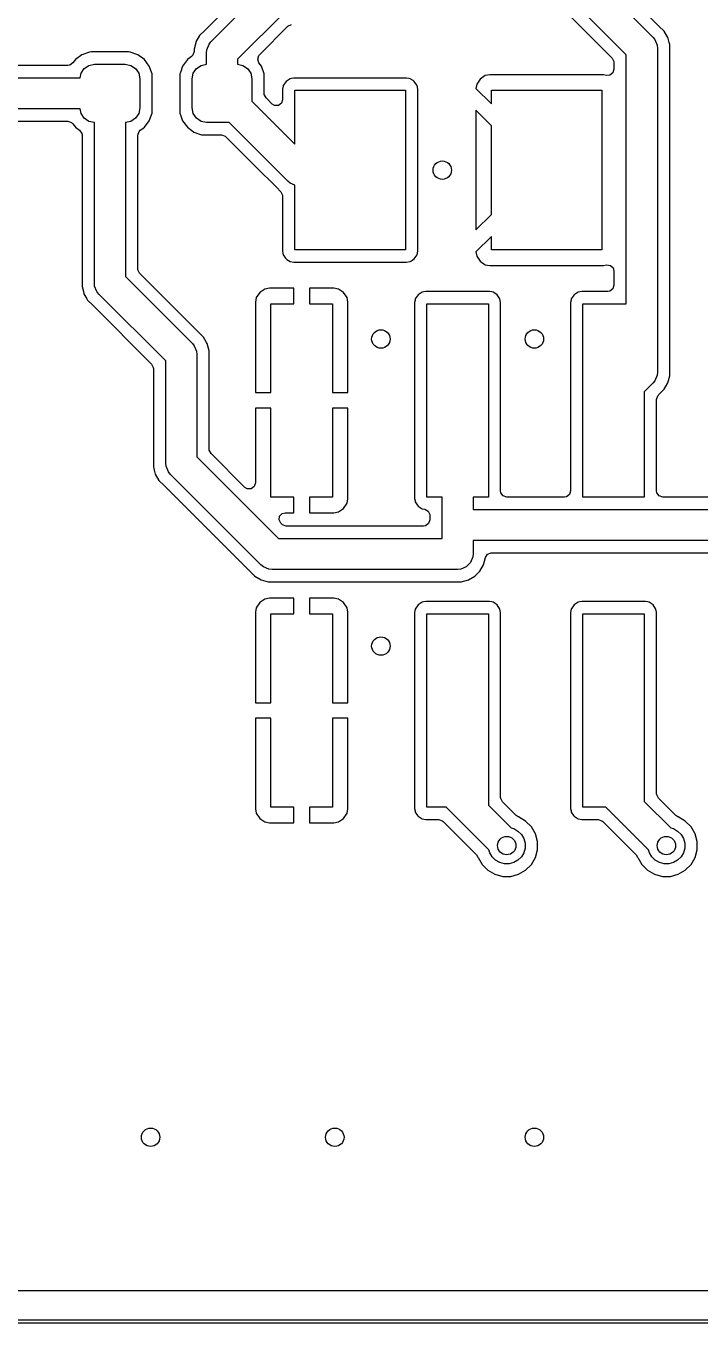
# Model space of a CAD drawing. Header units: inches. Extents: x 0.47 to 2.28, y -2.25 to -0.47.
# Drawn here: x 0.904 to 1.337, y -2.245 to -1.413 of the extents above; entities that cross this region are included whole.
import ezdxf

# ---------------------------------------------------------------- set-up
doc = ezdxf.new("R2010")
doc.units = ezdxf.units.IN
doc.header["$MEASUREMENT"] = 0
doc.layers.add('F.Cu', color=13, linetype='CONTINUOUS', true_color=0xc83434)

msp = doc.modelspace()

# ---------------------------------------------------------------- linework, layer by layer
at = {"layer": 'F.Cu', "linetype": 'CONTINUOUS'}
for p, q in [((1.18179, -1.29623), (1.30628, -1.42072)), ((1.28921, -1.43194), (1.16182, -1.30455)), ((1.3102, -1.41348), (1.24359, -1.34687)), ((1.20234, -1.35623), (1.28016, -1.43405)), ((1.03264, -1.40268), (1.01903, -1.41629)), ((1.02295, -1.42354), (1.04688, -1.39961)), ((1.07021, -1.40457), (1.04002, -1.43475)), ((1.05405, -1.43188), (1.07232, -1.41362)), ((1.07232, -1.41362), (1.07449, -1.41251)), ((1.31353, -1.41681), (1.3102, -1.41348)), ((1.3102, -1.41348), (1.3102, -1.41348)), ((1.0157, -1.41962), (1.01335, -1.4237)), ((1.01903, -1.41629), (1.0157, -1.41962)), ((1.0157, -1.41962), (1.0157, -1.41962)), ((1.01903, -1.41629), (1.01903, -1.41629)), ((1.30628, -1.42072), (1.30753, -1.42224)), ((1.31589, -1.42089), (1.31353, -1.41681)), ((1.31353, -1.41681), (1.31353, -1.41681)), ((1.31602, -1.42139), (1.31589, -1.42089)), ((1.31675, -1.42411), (1.31602, -1.42139)), ((1.31602, -1.42139), (1.31602, -1.42139)), ((0.94508, -1.43021), (0.94018, -1.43192)), ((0.94528, -1.43019), (0.94508, -1.43021)), ((0.94625, -1.4301), (0.94528, -1.43019)), ((0.97009, -1.4301), (0.94625, -1.4301)), ((0.97125, -1.43021), (0.97009, -1.4301)), ((0.97616, -1.43192), (0.97125, -1.43021)), ((1.01213, -1.42986), (1.01137, -1.43218)), ((1.01321, -1.4242), (1.01213, -1.42825)), ((1.01213, -1.42825), (1.01213, -1.42986)), ((1.01335, -1.4237), (1.01321, -1.4242)), ((1.01321, -1.4242), (1.01321, -1.4242)), ((1.02002, -1.43061), (1.02021, -1.42866)), ((1.02021, -1.42866), (1.02171, -1.42505)), ((1.02171, -1.42505), (1.02295, -1.42354)), ((1.02171, -1.42505), (1.02171, -1.42505)), ((1.30753, -1.42224), (1.30753, -1.42224)), ((1.30753, -1.42224), (1.30902, -1.42584)), ((1.30902, -1.42584), (1.30921, -1.4278)), ((1.30921, -1.4278), (1.30921, -1.63543)), ((1.31711, -1.42544), (1.31675, -1.42411)), ((1.31711, -1.43047), (1.31711, -1.42544)), ((1.31711, -1.42544), (1.31711, -1.42544)), ((0.9324, -1.43862), (0.93121, -1.4388)), ((0.93438, -1.4372), (0.9324, -1.43862)), ((0.936, -1.43501), (0.93438, -1.4372)), ((0.94018, -1.43192), (0.936, -1.43501)), ((0.936, -1.43501), (0.936, -1.43501)), ((0.94018, -1.43192), (0.94018, -1.43192)), ((0.94172, -1.44073), (0.94475, -1.4387)), ((0.94475, -1.4387), (0.94833, -1.43799)), ((0.94833, -1.43799), (0.96801, -1.43799)), ((0.96801, -1.43799), (0.97159, -1.4387)), ((0.97159, -1.4387), (0.97462, -1.44073)), ((0.98034, -1.43501), (0.97616, -1.43192)), ((0.97616, -1.43192), (0.97616, -1.43192)), ((0.98343, -1.43919), (0.98034, -1.43501)), ((0.98034, -1.43501), (0.98034, -1.43501)), ((1.00785, -1.43501), (1.00476, -1.43919)), ((1.01052, -1.43303), (1.00785, -1.43501)), ((1.00785, -1.43501), (1.00785, -1.43501)), ((1.01137, -1.43218), (1.01052, -1.43303)), ((1.01357, -1.44073), (1.0166, -1.4387)), ((1.0166, -1.4387), (1.02002, -1.43802)), ((1.02002, -1.43802), (1.02002, -1.43061)), ((1.04002, -1.43475), (1.04002, -1.43802)), ((1.04002, -1.43802), (1.04344, -1.4387)), ((1.04344, -1.4387), (1.04647, -1.44073)), ((1.0529, -1.4347), (1.05363, -1.43238)), ((1.05367, -1.43701), (1.0529, -1.4347)), ((1.05363, -1.43238), (1.05405, -1.43188)), ((1.05528, -1.43919), (1.05367, -1.43701)), ((1.28016, -1.43405), (1.28127, -1.43622)), ((1.28127, -1.43622), (1.28132, -1.43684)), ((1.28132, -1.43684), (1.28132, -1.44125)), ((1.28921, -1.59154), (1.28921, -1.43194)), ((1.31711, -1.59055), (1.31711, -1.43047)), ((1.31711, -1.43047), (1.31711, -1.43047)), ((0.8506, -1.44669), (0.93911, -1.44669)), ((0.93121, -1.4388), (0.8555, -1.4388)), ((0.93911, -1.44669), (0.93969, -1.44376)), ((0.93969, -1.44376), (0.94172, -1.44073)), ((0.97462, -1.44073), (0.97665, -1.44376)), ((0.97665, -1.44376), (0.97736, -1.44734)), ((0.98515, -1.4441), (0.98343, -1.43919)), ((0.98343, -1.43919), (0.98343, -1.43919)), ((0.98526, -1.44527), (0.98515, -1.4441)), ((0.98526, -1.46812), (0.98526, -1.44527)), ((1.00304, -1.4441), (1.00293, -1.44527)), ((1.00293, -1.44527), (1.00293, -1.46812)), ((1.00331, -1.44334), (1.00304, -1.4441)), ((1.00476, -1.43919), (1.00331, -1.44334)), ((1.00476, -1.43919), (1.00476, -1.43919)), ((1.01083, -1.44734), (1.01154, -1.44376)), ((1.01154, -1.44376), (1.01357, -1.44073)), ((1.04647, -1.44073), (1.0485, -1.44376)), ((1.0485, -1.44376), (1.04921, -1.44734)), ((1.057, -1.4441), (1.05528, -1.43919)), ((1.05711, -1.44527), (1.057, -1.4441)), ((1.05711, -1.45684), (1.05711, -1.44527)), ((1.05711, -1.44527), (1.05711, -1.44527)), ((1.07599, -1.44683), (1.07468, -1.44709)), ((1.14842, -1.44683), (1.07599, -1.44683)), ((1.14995, -1.44714), (1.14842, -1.44683)), ((1.19885, -1.4453), (1.19555, -1.44751)), ((1.20177, -1.44472), (1.19885, -1.4453)), ((1.27461, -1.44472), (1.20177, -1.44472)), ((1.27661, -1.44512), (1.27461, -1.44472)), ((1.27859, -1.445), (1.27661, -1.44512)), ((1.28057, -1.44357), (1.27859, -1.445)), ((1.28132, -1.44125), (1.28057, -1.44357)), ((0.97736, -1.44734), (0.97736, -1.46604)), ((1.01083, -1.46604), (1.01083, -1.44734)), ((1.04921, -1.44734), (1.04921, -1.46174)), ((1.06927, -1.45199), (1.06888, -1.45395)), ((1.06888, -1.45395), (1.06888, -1.45395)), ((1.06888, -1.45395), (1.06888, -1.46073)), ((1.06934, -1.45164), (1.06927, -1.45199)), ((1.07108, -1.44903), (1.06934, -1.45164)), ((1.07369, -1.44729), (1.07108, -1.44903)), ((1.07108, -1.44903), (1.07108, -1.44903)), ((1.07468, -1.44709), (1.07369, -1.44729)), ((1.07677, -1.4893), (1.07677, -1.45472)), ((1.07677, -1.45472), (1.14764, -1.45472)), ((1.14764, -1.45472), (1.14764, -1.55709)), ((1.15072, -1.44729), (1.14995, -1.44714)), ((1.15249, -1.44847), (1.15072, -1.44729)), ((1.15333, -1.44903), (1.15249, -1.44847)), ((1.15375, -1.44966), (1.15333, -1.44903)), ((1.15507, -1.45164), (1.15375, -1.44966)), ((1.15553, -1.45395), (1.15507, -1.45164)), ((1.15507, -1.45164), (1.15507, -1.45164)), ((1.15507, -1.45164), (1.15507, -1.45164)), ((1.15553, -1.54427), (1.15553, -1.45395)), ((1.19334, -1.45082), (1.19281, -1.45346)), ((1.19281, -1.45346), (1.20276, -1.4634)), ((1.19555, -1.44751), (1.19334, -1.45082)), ((1.19555, -1.44751), (1.19555, -1.44751)), ((1.20276, -1.4634), (1.20276, -1.45472)), ((1.20276, -1.45472), (1.27362, -1.45472)), ((1.27362, -1.45472), (1.27362, -1.55709)), ((1.04921, -1.46174), (1.07677, -1.4893)), ((1.05715, -1.45746), (1.05711, -1.45684)), ((1.05826, -1.45963), (1.05715, -1.45746)), ((1.06215, -1.46351), (1.05826, -1.45963)), ((1.06372, -1.46448), (1.06215, -1.46351)), ((1.06812, -1.46304), (1.06615, -1.46448)), ((1.06888, -1.46073), (1.06812, -1.46304)), ((0.93911, -1.46669), (0.84646, -1.46669)), ((0.93969, -1.46962), (0.93911, -1.46669)), ((0.94172, -1.47266), (0.93969, -1.46962)), ((0.97665, -1.46962), (0.97462, -1.47266)), ((0.97736, -1.46604), (0.97665, -1.46962)), ((0.98343, -1.47419), (0.98515, -1.46929)), ((0.98515, -1.46929), (0.98526, -1.46812)), ((1.00293, -1.46812), (1.00304, -1.46929)), ((1.00304, -1.46929), (1.00365, -1.47101)), ((1.00365, -1.47101), (1.00476, -1.47419)), ((1.01154, -1.46962), (1.01083, -1.46604)), ((1.01357, -1.47266), (1.01154, -1.46962)), ((1.06615, -1.46448), (1.06372, -1.46448)), ((1.20276, -1.47754), (1.19276, -1.46754)), ((1.19276, -1.46754), (1.19276, -1.54427)), ((0.84905, -1.47459), (0.93121, -1.47459)), ((0.93121, -1.47459), (0.93353, -1.47534)), ((0.93353, -1.47534), (0.93438, -1.47619)), ((0.93438, -1.47619), (0.936, -1.47837)), ((0.936, -1.47837), (0.936, -1.47837)), ((0.936, -1.47837), (0.93867, -1.48035)), ((0.94475, -1.47468), (0.94172, -1.47266)), ((0.94817, -1.47536), (0.94475, -1.47468)), ((0.94817, -1.57825), (0.94817, -1.47536)), ((0.97159, -1.47468), (0.96817, -1.47536)), ((0.96817, -1.47536), (0.96817, -1.57411)), ((0.97462, -1.47266), (0.97159, -1.47468)), ((0.97766, -1.48035), (0.97925, -1.47918)), ((0.97925, -1.47918), (0.98034, -1.47837)), ((0.98034, -1.47837), (0.98343, -1.47419)), ((1.00476, -1.47419), (1.00476, -1.47419)), ((1.00476, -1.47419), (1.00785, -1.47837)), ((1.00785, -1.47837), (1.00785, -1.47837)), ((1.00785, -1.47837), (1.01077, -1.48053)), ((1.0166, -1.47468), (1.01357, -1.47266)), ((1.02018, -1.47539), (1.0166, -1.47468)), ((1.03458, -1.47539), (1.02018, -1.47539)), ((1.07216, -1.51298), (1.03458, -1.47539)), ((1.20276, -1.53427), (1.20276, -1.47754)), ((0.93867, -1.48035), (0.94009, -1.48233)), ((0.94009, -1.48233), (0.94028, -1.48352)), ((0.94028, -1.48352), (0.94028, -1.57565)), ((0.97606, -1.48352), (0.97682, -1.48121)), ((0.97606, -1.5692), (0.97606, -1.48352)), ((0.97682, -1.48121), (0.97766, -1.48035)), ((1.01077, -1.48053), (1.01203, -1.48146)), ((1.01203, -1.48146), (1.01694, -1.48318)), ((1.01694, -1.48318), (1.0181, -1.48329)), ((1.0181, -1.48329), (1.02968, -1.48329)), ((1.02968, -1.48329), (1.03199, -1.48404)), ((1.03199, -1.48404), (1.03246, -1.48444)), ((1.03246, -1.48444), (1.05158, -1.50356)), ((1.05158, -1.50356), (1.06491, -1.51689)), ((1.07368, -1.51422), (1.07216, -1.51298)), ((1.06491, -1.51689), (1.06491, -1.51689)), ((1.06491, -1.51689), (1.06491, -1.51689)), ((1.06491, -1.51689), (1.06772, -1.5197)), ((1.06772, -1.5197), (1.06883, -1.52187)), ((1.06883, -1.52187), (1.06888, -1.52249)), ((1.07677, -1.5155), (1.07368, -1.51422)), ((1.07368, -1.51422), (1.07368, -1.51422)), ((1.07677, -1.55709), (1.07677, -1.5155)), ((1.06888, -1.52249), (1.06888, -1.55786)), ((1.19276, -1.54427), (1.20276, -1.53427)), ((1.15553, -1.55786), (1.15553, -1.54427)), ((1.20276, -1.54841), (1.19281, -1.55835)), ((1.20276, -1.55709), (1.20276, -1.54841)), ((1.06888, -1.55786), (1.06911, -1.55902)), ((1.06911, -1.55902), (1.06934, -1.56017)), ((1.06934, -1.56017), (1.07081, -1.56237)), ((1.07081, -1.56237), (1.07108, -1.56278)), ((1.07108, -1.56278), (1.07165, -1.56316)), ((1.07165, -1.56316), (1.07369, -1.56452)), ((1.14764, -1.55709), (1.07677, -1.55709)), ((1.15156, -1.56396), (1.15333, -1.56278)), ((1.15333, -1.56278), (1.15507, -1.56017)), ((1.15507, -1.56017), (1.15553, -1.55786)), ((1.19281, -1.55835), (1.19334, -1.56099)), ((1.19334, -1.56099), (1.19555, -1.5643)), ((1.27362, -1.55709), (1.20276, -1.55709)), ((0.97611, -1.56982), (0.97606, -1.5692)), ((0.97722, -1.57199), (0.97611, -1.56982)), ((1.07369, -1.56452), (1.07369, -1.56452)), ((1.07369, -1.56452), (1.07369, -1.56452)), ((1.07369, -1.56452), (1.07599, -1.56498)), ((1.07599, -1.56498), (1.07599, -1.56498)), ((1.07599, -1.56498), (1.14842, -1.56498)), ((1.14842, -1.56498), (1.15072, -1.56452)), ((1.14842, -1.56498), (1.14842, -1.56498)), ((1.15072, -1.56452), (1.15156, -1.56396)), ((1.15072, -1.56452), (1.15072, -1.56452)), ((1.15072, -1.56452), (1.15072, -1.56452)), ((1.19555, -1.5643), (1.19555, -1.5643)), ((1.19555, -1.5643), (1.19885, -1.56651)), ((1.19885, -1.56651), (1.19885, -1.56651)), ((1.19885, -1.56651), (1.20177, -1.56709)), ((1.20177, -1.56709), (1.27461, -1.56709)), ((1.27461, -1.56709), (1.27661, -1.56669)), ((1.27661, -1.56669), (1.27903, -1.56698)), ((1.27903, -1.56698), (1.28082, -1.56863)), ((1.28082, -1.56863), (1.28132, -1.57056)), ((1.28132, -1.57056), (1.28132, -1.5797)), ((0.94028, -1.57565), (0.94028, -1.57565)), ((0.94028, -1.57565), (0.94028, -1.5806)), ((0.94836, -1.5802), (0.94817, -1.57825)), ((0.96817, -1.57411), (1.01101, -1.61694)), ((0.99578, -1.59055), (0.97722, -1.57199)), ((1.28132, -1.5797), (1.28057, -1.58202)), ((0.94028, -1.5806), (0.94112, -1.58376)), ((0.94112, -1.58376), (0.94112, -1.58376)), ((0.94112, -1.58376), (0.94112, -1.58376)), ((0.94112, -1.58376), (0.94149, -1.58515)), ((0.94149, -1.58515), (0.94149, -1.58515)), ((0.94149, -1.58515), (0.9434, -1.58846)), ((0.94985, -1.5838), (0.94836, -1.5802)), ((0.9511, -1.58532), (0.94985, -1.5838)), ((0.94985, -1.5838), (0.94985, -1.5838)), ((0.99394, -1.62816), (0.9511, -1.58532)), ((1.052, -1.58763), (1.05142, -1.59055)), ((1.05421, -1.58433), (1.052, -1.58763)), ((1.052, -1.58763), (1.052, -1.58763)), ((1.05752, -1.58212), (1.05421, -1.58433)), ((1.05421, -1.58433), (1.05421, -1.58433)), ((1.06043, -1.58154), (1.05752, -1.58212)), ((1.0761, -1.58154), (1.06043, -1.58154)), ((1.0761, -1.59154), (1.0761, -1.58154)), ((1.0761, -1.58154), (1.0761, -1.58154)), ((1.10177, -1.58154), (1.0861, -1.58154)), ((1.0861, -1.58154), (1.0861, -1.58154)), ((1.0861, -1.58154), (1.0861, -1.59154)), ((1.10469, -1.58212), (1.10177, -1.58154)), ((1.108, -1.58433), (1.10469, -1.58212)), ((1.10469, -1.58212), (1.10469, -1.58212)), ((1.11021, -1.58763), (1.108, -1.58433)), ((1.108, -1.58433), (1.108, -1.58433)), ((1.11079, -1.59055), (1.11021, -1.58763)), ((1.15573, -1.58584), (1.15398, -1.58846)), ((1.15834, -1.5841), (1.15573, -1.58584)), ((1.15573, -1.58584), (1.15573, -1.58584)), ((1.15945, -1.58388), (1.15834, -1.5841)), ((1.16064, -1.58364), (1.15945, -1.58388)), ((1.20156, -1.58364), (1.16064, -1.58364)), ((1.2031, -1.58395), (1.20156, -1.58364)), ((1.20387, -1.5841), (1.2031, -1.58395)), ((1.20559, -1.58525), (1.20387, -1.5841)), ((1.20648, -1.58584), (1.20559, -1.58525)), ((1.20822, -1.58846), (1.20648, -1.58584)), ((1.20648, -1.58584), (1.20648, -1.58584)), ((1.25573, -1.58584), (1.25398, -1.58846)), ((1.25834, -1.5841), (1.25573, -1.58584)), ((1.25573, -1.58584), (1.25573, -1.58584)), ((1.25945, -1.58388), (1.25834, -1.5841)), ((1.26064, -1.58364), (1.25945, -1.58388)), ((1.27738, -1.58364), (1.26064, -1.58364)), ((1.27859, -1.58345), (1.27738, -1.58364)), ((1.28057, -1.58202), (1.27859, -1.58345)), ((0.9434, -1.58846), (0.94385, -1.58924)), ((0.94385, -1.58924), (0.94718, -1.59257)), ((0.94718, -1.59257), (0.94718, -1.59257)), ((0.94718, -1.59257), (0.98489, -1.63027)), ((1.01492, -1.6097), (0.99578, -1.59055)), ((1.05142, -1.59055), (1.05142, -1.64854)), ((1.06142, -1.64854), (1.06142, -1.59154)), ((1.06142, -1.59154), (1.0761, -1.59154)), ((1.0861, -1.59154), (1.10079, -1.59154)), ((1.10079, -1.59154), (1.10079, -1.64854)), ((1.11079, -1.64854), (1.11079, -1.59055)), ((1.15383, -1.58923), (1.15352, -1.59076)), ((1.15352, -1.59076), (1.15352, -1.71633)), ((1.15398, -1.58846), (1.15383, -1.58923)), ((1.16142, -1.71555), (1.16142, -1.59154)), ((1.16142, -1.59154), (1.20079, -1.59154)), ((1.20079, -1.59154), (1.20079, -1.71555)), ((1.20868, -1.59076), (1.20822, -1.58846)), ((1.20822, -1.58846), (1.20822, -1.58846)), ((1.20822, -1.58846), (1.20822, -1.58846)), ((1.20868, -1.71159), (1.20868, -1.59076)), ((1.20868, -1.59076), (1.20868, -1.59076)), ((1.20868, -1.59076), (1.20868, -1.59076)), ((1.25383, -1.58923), (1.25352, -1.59076)), ((1.25352, -1.59076), (1.25352, -1.59076)), ((1.25352, -1.59076), (1.25352, -1.59076)), ((1.25352, -1.59076), (1.25352, -1.71159)), ((1.25398, -1.58846), (1.25383, -1.58923)), ((1.26142, -1.71555), (1.26142, -1.59154)), ((1.26142, -1.59154), (1.28921, -1.59154)), ((1.31711, -1.63779), (1.31711, -1.59055)), ((1.01826, -1.61303), (1.01492, -1.6097)), ((1.01492, -1.6097), (1.01492, -1.6097)), ((1.02014, -1.6163), (1.01826, -1.61303)), ((1.01826, -1.61303), (1.01826, -1.61303)), ((1.01101, -1.61694), (1.01225, -1.61846)), ((1.01225, -1.61846), (1.01374, -1.62206)), ((1.02061, -1.61711), (1.02014, -1.6163)), ((1.02183, -1.62166), (1.02061, -1.61711)), ((1.02183, -1.68477), (1.02183, -1.62166)), ((1.02183, -1.62166), (1.02183, -1.62166)), ((0.99394, -1.69382), (0.99394, -1.62816)), ((1.01374, -1.62206), (1.01394, -1.62402)), ((1.01394, -1.62402), (1.01394, -1.68968)), ((0.98489, -1.63027), (0.98599, -1.63244)), ((0.98599, -1.63244), (0.98604, -1.63306)), ((0.98604, -1.63306), (0.98604, -1.69122)), ((1.30902, -1.63738), (1.30753, -1.64099)), ((1.30921, -1.63543), (1.30902, -1.63738)), ((1.31589, -1.64234), (1.31711, -1.63779)), ((1.30628, -1.6425), (1.30079, -1.648)), ((1.30753, -1.64099), (1.30628, -1.6425)), ((1.3102, -1.64975), (1.31353, -1.64642)), ((1.31353, -1.64642), (1.31589, -1.64234)), ((1.05142, -1.64854), (1.05142, -1.64854)), ((1.05142, -1.64854), (1.06142, -1.64854)), ((1.10079, -1.64854), (1.11079, -1.64854)), ((1.11079, -1.64854), (1.11079, -1.64854)), ((1.30079, -1.648), (1.30079, -1.71555)), ((1.30868, -1.6529), (1.30943, -1.65059)), ((1.30868, -1.71159), (1.30868, -1.6529)), ((1.30943, -1.65059), (1.30983, -1.65012)), ((1.30983, -1.65012), (1.30987, -1.65008)), ((1.30987, -1.65008), (1.3102, -1.64975)), ((1.30987, -1.65008), (1.30988, -1.65008)), ((1.30988, -1.65008), (1.30987, -1.65008)), ((1.3102, -1.64975), (1.3102, -1.64975)), ((1.06142, -1.65854), (1.05142, -1.65854)), ((1.05142, -1.65854), (1.05142, -1.70647)), ((1.06142, -1.71555), (1.06142, -1.65854)), ((1.11079, -1.65854), (1.10079, -1.65854)), ((1.10079, -1.65854), (1.10079, -1.71555)), ((1.11079, -1.71654), (1.11079, -1.65854)), ((1.11079, -1.65854), (1.11079, -1.65854)), ((1.02188, -1.68539), (1.02183, -1.68477)), ((1.02299, -1.68756), (1.02188, -1.68539)), ((1.04469, -1.70926), (1.02299, -1.68756)), ((0.98604, -1.69122), (0.98604, -1.69122)), ((0.98604, -1.69122), (0.98604, -1.69617)), ((0.98604, -1.69617), (0.98659, -1.69822)), ((0.99413, -1.69577), (0.99394, -1.69382)), ((0.99562, -1.69937), (0.99413, -1.69577)), ((1.01394, -1.68968), (1.06623, -1.74197)), ((0.98659, -1.69822), (0.98659, -1.69822)), ((0.98659, -1.69822), (0.98659, -1.69822)), ((0.98659, -1.69822), (0.98726, -1.70073)), ((0.98726, -1.70073), (0.98726, -1.70073)), ((0.98726, -1.70073), (0.98962, -1.70481)), ((0.98962, -1.70481), (0.98962, -1.70481)), ((0.98962, -1.70481), (0.99295, -1.70814)), ((0.99687, -1.70089), (0.99562, -1.69937)), ((0.99562, -1.69937), (0.99562, -1.69937)), ((1.05502, -1.75904), (0.99687, -1.70089)), ((0.99295, -1.70814), (0.99295, -1.70814)), ((0.99295, -1.70814), (1.04777, -1.76296)), ((1.04626, -1.71022), (1.04469, -1.70926)), ((1.04869, -1.71022), (1.04626, -1.71022)), ((1.05066, -1.70879), (1.04869, -1.71022)), ((1.05142, -1.70647), (1.05066, -1.70879)), ((1.20887, -1.71281), (1.20868, -1.71159)), ((1.21031, -1.71478), (1.20887, -1.71281)), ((1.25352, -1.71159), (1.25277, -1.71391)), ((1.30887, -1.71281), (1.30868, -1.71159)), ((1.31031, -1.71478), (1.30887, -1.71281)), ((1.0761, -1.71555), (1.06142, -1.71555)), ((1.0761, -1.72555), (1.0761, -1.71555)), ((1.10079, -1.71555), (1.0861, -1.71555)), ((1.0861, -1.71555), (1.0861, -1.72555)), ((1.108, -1.72276), (1.11021, -1.71945)), ((1.11021, -1.71945), (1.11079, -1.71654)), ((1.11021, -1.71945), (1.11021, -1.71945)), ((1.15352, -1.71633), (1.15383, -1.71786)), ((1.15383, -1.71786), (1.15398, -1.71863)), ((1.15398, -1.71863), (1.1552, -1.72045)), ((1.1552, -1.72045), (1.15573, -1.72124)), ((1.15573, -1.72124), (1.15834, -1.72299)), ((1.1711, -1.71555), (1.16142, -1.71555)), ((1.1711, -1.74197), (1.1711, -1.71555)), ((1.20079, -1.71555), (1.1911, -1.71555)), ((1.1911, -1.71555), (1.1911, -1.72343)), ((1.21262, -1.71553), (1.21031, -1.71478)), ((1.24958, -1.71553), (1.21262, -1.71553)), ((1.2508, -1.71534), (1.24958, -1.71553)), ((1.25277, -1.71391), (1.2508, -1.71534)), ((1.30079, -1.71555), (1.26142, -1.71555)), ((1.31262, -1.71553), (1.31031, -1.71478)), ((1.34747, -1.71553), (1.31262, -1.71553)), ((1.0666, -1.73011), (1.06698, -1.7277)), ((1.06698, -1.7277), (1.0687, -1.72598)), ((1.0687, -1.72598), (1.07049, -1.72555)), ((1.07049, -1.72555), (1.0761, -1.72555)), ((1.0761, -1.72555), (1.0761, -1.72555)), ((1.0861, -1.72555), (1.0861, -1.72555)), ((1.0861, -1.72555), (1.10177, -1.72555)), ((1.10177, -1.72555), (1.10469, -1.72497)), ((1.10469, -1.72497), (1.108, -1.72276)), ((1.108, -1.72276), (1.108, -1.72276)), ((1.15834, -1.72299), (1.16004, -1.72332)), ((1.16004, -1.72332), (1.16216, -1.72452)), ((1.16216, -1.72452), (1.16318, -1.72673)), ((1.16318, -1.72673), (1.16321, -1.72719)), ((1.16321, -1.72719), (1.16321, -1.73013)), ((1.1911, -1.72343), (1.41452, -1.72343)), ((1.06771, -1.73228), (1.0666, -1.73011)), ((1.06834, -1.73292), (1.06771, -1.73228)), ((1.06881, -1.73332), (1.06834, -1.73292)), ((1.07113, -1.73407), (1.06881, -1.73332)), ((1.15927, -1.73407), (1.07113, -1.73407)), ((1.16048, -1.73388), (1.15927, -1.73407)), ((1.16246, -1.73245), (1.16048, -1.73388)), ((1.16321, -1.73013), (1.16246, -1.73245)), ((1.06623, -1.74197), (1.1711, -1.74197)), ((1.41866, -1.74343), (1.1911, -1.74343)), ((1.1911, -1.74343), (1.1911, -1.75197)), ((1.19091, -1.75392), (1.18942, -1.75752)), ((1.1911, -1.75197), (1.19091, -1.75392)), ((1.19091, -1.75392), (1.19091, -1.75392)), ((1.19778, -1.75888), (1.199, -1.75432)), ((1.199, -1.75432), (1.19902, -1.75424)), ((1.199, -1.75432), (1.199, -1.75432)), ((1.19902, -1.75424), (1.20035, -1.7522)), ((1.20035, -1.7522), (1.20262, -1.75132)), ((1.20262, -1.75132), (1.20283, -1.75132)), ((1.20283, -1.75132), (1.41606, -1.75132)), ((1.04777, -1.76296), (1.04777, -1.76296)), ((1.04777, -1.76296), (1.0511, -1.76629)), ((1.05653, -1.76028), (1.05502, -1.75904)), ((1.06014, -1.76178), (1.05653, -1.76028)), ((1.06209, -1.76197), (1.06014, -1.76178)), ((1.1811, -1.76197), (1.06209, -1.76197)), ((1.18305, -1.76178), (1.1811, -1.76197)), ((1.18666, -1.76028), (1.18305, -1.76178)), ((1.18942, -1.75752), (1.18666, -1.76028)), ((1.19209, -1.76629), (1.19542, -1.76296)), ((1.19542, -1.76296), (1.19778, -1.75888)), ((1.0511, -1.76629), (1.0511, -1.76629)), ((1.0511, -1.76629), (1.05518, -1.76864)), ((1.05518, -1.76864), (1.05518, -1.76864)), ((1.05518, -1.76864), (1.05518, -1.76864)), ((1.05518, -1.76864), (1.05973, -1.76986)), ((1.05973, -1.76986), (1.05973, -1.76986)), ((1.05973, -1.76986), (1.18346, -1.76986)), ((1.18346, -1.76986), (1.18801, -1.76864)), ((1.18346, -1.76986), (1.18346, -1.76986)), ((1.18801, -1.76864), (1.19209, -1.76629)), ((1.052, -1.78645), (1.05142, -1.78937)), ((1.05421, -1.78314), (1.052, -1.78645)), ((1.052, -1.78645), (1.052, -1.78645)), ((1.05752, -1.78093), (1.05421, -1.78314)), ((1.05421, -1.78314), (1.05421, -1.78314)), ((1.06043, -1.78035), (1.05752, -1.78093)), ((1.0761, -1.78035), (1.06043, -1.78035)), ((1.0761, -1.79035), (1.0761, -1.78035)), ((1.0761, -1.78035), (1.0761, -1.78035)), ((1.10177, -1.78035), (1.0861, -1.78035)), ((1.0861, -1.78035), (1.0861, -1.78035)), ((1.0861, -1.78035), (1.0861, -1.79035)), ((1.10469, -1.78093), (1.10177, -1.78035)), ((1.108, -1.78314), (1.10469, -1.78093)), ((1.10469, -1.78093), (1.10469, -1.78093)), ((1.11021, -1.78645), (1.108, -1.78314)), ((1.108, -1.78314), (1.108, -1.78314)), ((1.11079, -1.78937), (1.11021, -1.78645)), ((1.15398, -1.78727), (1.15375, -1.78843)), ((1.15573, -1.78466), (1.15398, -1.78727)), ((1.15834, -1.78292), (1.15573, -1.78466)), ((1.15573, -1.78466), (1.15573, -1.78466)), ((1.15932, -1.78272), (1.15834, -1.78292)), ((1.16064, -1.78246), (1.15932, -1.78272)), ((1.20156, -1.78246), (1.16064, -1.78246)), ((1.2031, -1.78277), (1.20156, -1.78246)), ((1.20387, -1.78292), (1.2031, -1.78277)), ((1.20647, -1.78466), (1.20387, -1.78292)), ((1.20648, -1.78466), (1.20647, -1.78466)), ((1.20822, -1.78727), (1.20648, -1.78466)), ((1.20648, -1.78466), (1.20648, -1.78466)), ((1.20868, -1.78958), (1.20822, -1.78727)), ((1.20822, -1.78727), (1.20822, -1.78727)), ((1.20822, -1.78727), (1.20822, -1.78727)), ((1.25398, -1.78727), (1.25375, -1.78843)), ((1.25573, -1.78466), (1.25398, -1.78727)), ((1.25834, -1.78292), (1.25573, -1.78466)), ((1.25573, -1.78466), (1.25573, -1.78466)), ((1.25932, -1.78272), (1.25834, -1.78292)), ((1.26064, -1.78246), (1.25932, -1.78272)), ((1.30156, -1.78246), (1.26064, -1.78246)), ((1.3031, -1.78277), (1.30156, -1.78246)), ((1.30387, -1.78292), (1.3031, -1.78277)), ((1.30647, -1.78466), (1.30387, -1.78292)), ((1.30648, -1.78466), (1.30647, -1.78466)), ((1.30822, -1.78727), (1.30648, -1.78466)), ((1.30648, -1.78466), (1.30648, -1.78466)), ((1.30864, -1.78937), (1.30822, -1.78727)), ((1.30822, -1.78727), (1.30822, -1.78727)), ((1.30822, -1.78727), (1.30822, -1.78727)), ((1.05142, -1.78937), (1.05142, -1.84736)), ((1.06142, -1.84736), (1.06142, -1.79035)), ((1.06142, -1.79035), (1.0761, -1.79035)), ((1.0861, -1.79035), (1.10079, -1.79035)), ((1.10079, -1.79035), (1.10079, -1.84736)), ((1.11079, -1.78958), (1.11079, -1.78937)), ((1.11079, -1.84736), (1.11079, -1.78958)), ((1.15375, -1.78843), (1.15352, -1.78958)), ((1.15352, -1.78958), (1.15352, -1.91515)), ((1.16142, -1.91437), (1.16142, -1.79035)), ((1.16142, -1.79035), (1.20079, -1.79035)), ((1.20079, -1.79035), (1.20079, -1.91302)), ((1.20868, -1.90812), (1.20868, -1.78958)), ((1.20868, -1.78958), (1.20868, -1.78958)), ((1.20868, -1.78958), (1.20868, -1.78958)), ((1.25375, -1.78843), (1.25352, -1.78958)), ((1.25352, -1.78958), (1.25352, -1.91515)), ((1.26142, -1.91437), (1.26142, -1.79035)), ((1.26142, -1.79035), (1.30079, -1.79035)), ((1.30079, -1.79035), (1.30079, -1.91066)), ((1.30868, -1.78958), (1.30864, -1.78937)), ((1.30868, -1.85736), (1.30868, -1.78958)), ((1.30868, -1.78958), (1.30868, -1.78958)), ((1.30868, -1.78958), (1.30868, -1.78958)), ((1.05142, -1.84736), (1.05142, -1.84736)), ((1.05142, -1.84736), (1.06142, -1.84736)), ((1.10079, -1.84736), (1.11079, -1.84736)), ((1.11079, -1.84736), (1.11079, -1.84736)), ((1.06142, -1.85736), (1.05142, -1.85736)), ((1.05142, -1.85736), (1.05142, -1.85736)), ((1.05142, -1.85736), (1.05142, -1.91535)), ((1.06142, -1.91437), (1.06142, -1.85736)), ((1.11079, -1.85736), (1.10079, -1.85736)), ((1.10079, -1.85736), (1.10079, -1.91437)), ((1.11079, -1.91536), (1.11079, -1.85736)), ((1.11079, -1.85736), (1.11079, -1.85736)), ((1.30868, -1.90576), (1.30868, -1.85736)), ((1.20873, -1.90874), (1.20868, -1.90812)), ((1.20984, -1.91091), (1.20873, -1.90874)), ((1.21855, -1.91963), (1.20984, -1.91091)), ((1.30079, -1.91066), (1.31772, -1.92759)), ((1.30873, -1.90637), (1.30868, -1.90576)), ((1.30984, -1.90855), (1.30873, -1.90637)), ((1.32091, -1.91963), (1.30984, -1.90855)), ((1.05142, -1.91535), (1.052, -1.91827)), ((1.052, -1.91827), (1.05421, -1.92158)), ((1.0761, -1.91437), (1.06142, -1.91437)), ((1.0761, -1.92437), (1.0761, -1.91437)), ((1.10079, -1.91437), (1.0861, -1.91437)), ((1.0861, -1.91437), (1.0861, -1.92437)), ((1.108, -1.92158), (1.11021, -1.91827)), ((1.11021, -1.91827), (1.11079, -1.91536)), ((1.11021, -1.91827), (1.11021, -1.91827)), ((1.15352, -1.91515), (1.15383, -1.91668)), ((1.15383, -1.91668), (1.15398, -1.91745)), ((1.15398, -1.91745), (1.15543, -1.91963)), ((1.15543, -1.91963), (1.15573, -1.92006)), ((1.15573, -1.92006), (1.15573, -1.92006)), ((1.15573, -1.92006), (1.15834, -1.92181)), ((1.17388, -1.91437), (1.16142, -1.91437)), ((1.17403, -1.91455), (1.17388, -1.91437)), ((1.20121, -1.94173), (1.17403, -1.91455)), ((1.20079, -1.91302), (1.21536, -1.92759)), ((1.21999, -1.92046), (1.21855, -1.91963)), ((1.21997, -1.92052), (1.21999, -1.92046)), ((1.2202, -1.92061), (1.21997, -1.92052)), ((1.2247, -1.92321), (1.2202, -1.92061)), ((1.2202, -1.92061), (1.2202, -1.92061)), ((1.2202, -1.92061), (1.2202, -1.92061)), ((1.25352, -1.91515), (1.25383, -1.91668)), ((1.25383, -1.91668), (1.25398, -1.91745)), ((1.25398, -1.91745), (1.25543, -1.91963)), ((1.25543, -1.91963), (1.25573, -1.92006)), ((1.25573, -1.92006), (1.25573, -1.92006)), ((1.25573, -1.92006), (1.25834, -1.92181)), ((1.27621, -1.91437), (1.26142, -1.91437)), ((1.30358, -1.94173), (1.27621, -1.91437)), ((1.32235, -1.92046), (1.32091, -1.91963)), ((1.32233, -1.92052), (1.32235, -1.92046)), ((1.32257, -1.92061), (1.32233, -1.92052)), ((1.32706, -1.92321), (1.32257, -1.92061)), ((1.32257, -1.92061), (1.32257, -1.92061)), ((1.32257, -1.92061), (1.32257, -1.92061)), ((1.05421, -1.92158), (1.05421, -1.92158)), ((1.05421, -1.92158), (1.05752, -1.92379)), ((1.05752, -1.92379), (1.05752, -1.92379)), ((1.05752, -1.92379), (1.06043, -1.92437)), ((1.06043, -1.92437), (1.0761, -1.92437)), ((1.0861, -1.92437), (1.0861, -1.92437)), ((1.0861, -1.92437), (1.10177, -1.92437)), ((1.10177, -1.92437), (1.10469, -1.92379)), ((1.10469, -1.92379), (1.108, -1.92158)), ((1.108, -1.92158), (1.108, -1.92158)), ((1.15834, -1.92181), (1.15834, -1.92181)), ((1.15834, -1.92181), (1.15834, -1.92181)), ((1.15834, -1.92181), (1.16064, -1.92226)), ((1.16064, -1.92226), (1.16895, -1.92226)), ((1.16895, -1.92226), (1.17126, -1.92302)), ((1.17126, -1.92302), (1.17174, -1.92342)), ((1.17174, -1.92342), (1.19325, -1.94493)), ((1.21536, -1.92759), (1.21712, -1.92806)), ((1.21712, -1.92806), (1.21979, -1.92961)), ((1.22837, -1.92688), (1.2247, -1.92321)), ((1.23096, -1.93137), (1.22837, -1.92688)), ((1.25834, -1.92181), (1.25834, -1.92181)), ((1.25834, -1.92181), (1.25834, -1.92181)), ((1.25834, -1.92181), (1.26064, -1.92226)), ((1.26064, -1.92226), (1.27131, -1.92226)), ((1.27131, -1.92226), (1.27363, -1.92302)), ((1.27363, -1.92302), (1.2741, -1.92342)), ((1.2741, -1.92342), (1.29561, -1.94493)), ((1.31772, -1.92759), (1.31948, -1.92806)), ((1.31948, -1.92806), (1.32215, -1.92961)), ((1.33073, -1.92688), (1.32706, -1.92321)), ((1.33332, -1.93137), (1.33073, -1.92688)), ((1.21979, -1.92961), (1.22197, -1.93179)), ((1.22197, -1.93179), (1.22351, -1.93446)), ((1.22351, -1.93446), (1.22431, -1.93743)), ((1.22431, -1.93743), (1.22431, -1.94052)), ((1.2323, -1.93638), (1.23096, -1.93137)), ((1.2323, -1.94157), (1.2323, -1.93638)), ((1.32215, -1.92961), (1.32433, -1.93179)), ((1.32433, -1.93179), (1.32587, -1.93446)), ((1.32587, -1.93446), (1.32667, -1.93743)), ((1.32667, -1.93743), (1.32667, -1.94052)), ((1.33467, -1.93638), (1.33332, -1.93137)), ((1.33467, -1.94157), (1.33467, -1.93638)), ((1.19325, -1.94493), (1.19408, -1.94637)), ((1.20169, -1.9435), (1.20121, -1.94173)), ((1.20323, -1.94617), (1.20169, -1.9435)), ((1.22351, -1.9435), (1.22197, -1.94617)), ((1.22431, -1.94052), (1.22351, -1.9435)), ((1.23096, -1.94658), (1.2323, -1.94157)), ((1.29561, -1.94493), (1.29644, -1.94637)), ((1.30405, -1.9435), (1.30358, -1.94173)), ((1.30559, -1.94617), (1.30405, -1.9435)), ((1.32587, -1.9435), (1.32433, -1.94617)), ((1.32667, -1.94052), (1.32587, -1.9435)), ((1.33332, -1.94658), (1.33467, -1.94157)), ((1.19408, -1.94637), (1.19414, -1.94634)), ((1.19414, -1.94634), (1.19424, -1.94658)), ((1.19424, -1.94658), (1.19424, -1.94658)), ((1.19424, -1.94658), (1.19424, -1.94658)), ((1.19424, -1.94658), (1.19683, -1.95108)), ((1.19683, -1.95108), (1.2005, -1.95474)), ((1.20541, -1.94835), (1.20323, -1.94617)), ((1.20808, -1.94989), (1.20541, -1.94835)), ((1.21106, -1.95069), (1.20808, -1.94989)), ((1.21414, -1.95069), (1.21106, -1.95069)), ((1.21712, -1.94989), (1.21414, -1.95069)), ((1.21979, -1.94835), (1.21712, -1.94989)), ((1.22197, -1.94617), (1.21979, -1.94835)), ((1.2247, -1.95474), (1.22837, -1.95108)), ((1.22837, -1.95108), (1.23096, -1.94658)), ((1.29644, -1.94637), (1.2965, -1.94634)), ((1.2965, -1.94634), (1.2966, -1.94658)), ((1.2966, -1.94658), (1.2966, -1.94658)), ((1.2966, -1.94658), (1.2966, -1.94658)), ((1.2966, -1.94658), (1.29919, -1.95108)), ((1.29919, -1.95108), (1.30286, -1.95474)), ((1.30777, -1.94835), (1.30559, -1.94617)), ((1.31044, -1.94989), (1.30777, -1.94835)), ((1.31342, -1.95069), (1.31044, -1.94989)), ((1.3165, -1.95069), (1.31342, -1.95069)), ((1.31948, -1.94989), (1.3165, -1.95069)), ((1.32215, -1.94835), (1.31948, -1.94989)), ((1.32433, -1.94617), (1.32215, -1.94835)), ((1.32706, -1.95474), (1.33073, -1.95108)), ((1.33073, -1.95108), (1.33332, -1.94658)), ((1.2005, -1.95474), (1.2005, -1.95474)), ((1.2005, -1.95474), (1.20499, -1.95734)), ((1.20499, -1.95734), (1.20499, -1.95734)), ((1.20499, -1.95734), (1.20499, -1.95734)), ((1.20499, -1.95734), (1.21, -1.95868)), ((1.21, -1.95868), (1.21, -1.95868)), ((1.21, -1.95868), (1.21519, -1.95868)), ((1.21519, -1.95868), (1.2202, -1.95734)), ((1.21519, -1.95868), (1.21519, -1.95868)), ((1.2202, -1.95734), (1.2247, -1.95474)), ((1.30286, -1.95474), (1.30286, -1.95474)), ((1.30286, -1.95474), (1.30735, -1.95734)), ((1.30735, -1.95734), (1.30735, -1.95734)), ((1.30735, -1.95734), (1.30735, -1.95734)), ((1.30735, -1.95734), (1.31237, -1.95868)), ((1.31237, -1.95868), (1.31237, -1.95868)), ((1.31237, -1.95868), (1.31755, -1.95868)), ((1.31755, -1.95868), (1.32257, -1.95734)), ((1.31755, -1.95868), (1.31755, -1.95868)), ((1.32257, -1.95734), (1.32706, -1.95474)), ((2.12589, -2.22439), (0.63002, -2.22439)), ((0.62992, -2.24311), (2.12598, -2.24311)), ((2.12598, -2.24508), (0.62992, -2.24508))]:
    msp.add_line(p, q, dxfattribs=at)
at = {"layer": 'F.Cu'}
for centre in [(1.17126, -1.50591), (1.13189, -1.61417), (1.23031, -1.61417), (1.13189, -1.81102), (1.2126, -1.93898), (1.31496, -1.93898), (0.98425, -2.12598), (1.10236, -2.12598), (1.23031, -2.12598)]:
    msp.add_circle(centre, 0.00591, dxfattribs=at)

doc.saveas('drawing.dxf')
